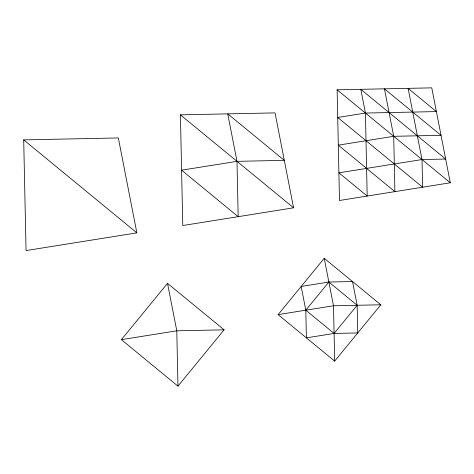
<?xml version="1.0" encoding="UTF-8"?>
<svg xmlns="http://www.w3.org/2000/svg" width="474" height="474" viewBox="0 0 474 474"><rect width="100%" height="100%" fill="white"/><g stroke="black" fill="none" stroke-linecap="round" stroke-linejoin="round"><path stroke-width="0.71" d="M121.38 339.657L167.518 283.339L224.101 329.827L177.963 386.144L121.38 339.657L176.784 330.805L224.101 329.827M278.096 314.618L324.234 258.3L380.818 304.788L334.68 361.105L278.096 314.618L333.5 305.766L380.818 304.788M136.868 232.864L26.052 250.568L23.7 139.889L118.334 137.94L136.868 232.864L23.7 139.889M293.584 207.819L182.768 225.529L180.416 114.85L275.05 112.895L293.584 207.819L180.416 114.85M450.3 182.78L339.485 200.49L337.132 89.811L431.767 87.856L450.3 182.78L337.132 89.811M324.234 258.3L333.5 305.766L334.68 361.105M167.518 283.339L176.784 330.805L177.963 386.144M328.867 282.03L305.801 310.192L306.388 337.861L334.093 333.435L357.746 332.944L357.159 305.274L352.526 281.544L328.867 282.03L301.168 286.462L305.801 310.192L334.093 333.435L357.159 305.274L328.867 282.03M365.424 113.055L337.719 117.481L422.595 187.206L422.008 159.537L408.108 88.348L436.4 111.591L365.424 113.055L360.791 89.319L445.667 159.051L422.008 159.537L338.898 172.82L367.19 196.064L365.424 113.055M237 161.338L181.589 170.19L238.173 216.677L237 161.338L227.733 113.873L284.317 160.36L237 161.338M393.716 136.299L338.312 145.151L394.889 191.632L393.716 136.299L384.45 88.834L441.033 135.321L393.716 136.299"/></g></svg>
